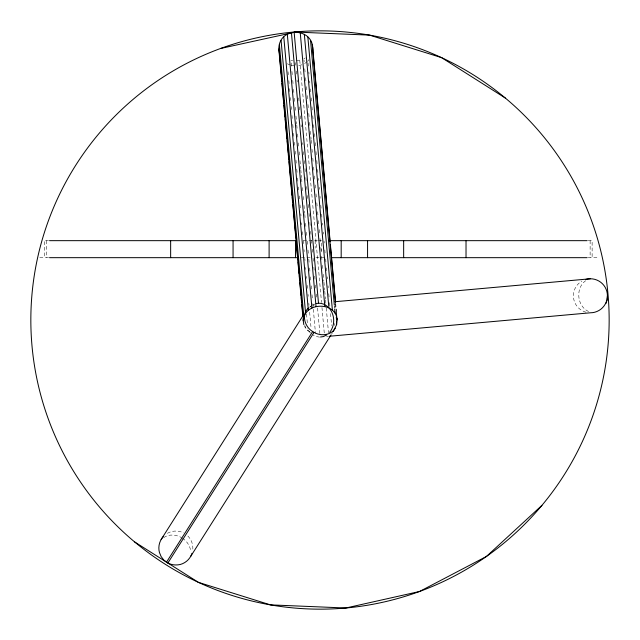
<?xml version="1.0" encoding="UTF-8"?>
<svg xmlns="http://www.w3.org/2000/svg" width="640" height="640" viewBox="0 0 640 640"><rect width="100%" height="100%" fill="white"/><g stroke="black" fill="none" stroke-linecap="round" stroke-linejoin="round"><path stroke-width="0.48" stroke-dasharray="3.2 2.4" d="M331.584 334.088L332.656 332.4M307.856 61.088L308.936 59.68M309.712 307.296L311.92 305.312M585.688 280.712C574.904 288.216 577.104 307.416 589.592 311.888M307.152 61.624L304.336 63.792L303.976 59.816M309.92 306.952L311.512 305.864M163.752 537.568C168.96 533.784 176.248 534.632 181.624 537.64M303.888 58.824L305.312 57.888M312.784 304.896L314.512 304.08M301.872 64.808L296.712 65.952M296.24 60.76L301.416 59.72M313.032 305.368L314.56 304.88M326.536 336.496L328.528 336.32M45.536 240.664L48.544 240.664M303.352 240.664L317.456 240.664M318.336 240.664L321.512 240.664L321.512 252M588.128 240.664L592.128 240.664L592.128 257.672M39.736 257.672L48.544 257.672M301.352 257.672L310.344 257.672M315.928 257.672L326.432 257.672M588.128 257.672L596.936 257.672M290.976 60.44L292.728 60.616M291.424 65.488L294.952 65.952M319.568 337.128L315.824 336.488L313.2 335.168M287.328 63.792L290.608 65.144M304.208 325.456L305.384 327.88L308.032 330.832L310.128 332.184M182.336 538.168C186.928 541.048 190.168 545.952 190.768 551.368M310.512 333.088L306.96 328.432M335.68 303.352L336.4 311.296M335.52 303.568L336.232 311.528M334.952 306.08L335.136 308.064M334.416 306.088L334.592 308.08M334.456 323.512L334.632 325.496M308.032 63.072L308.304 66.056M308.84 72.024L309.016 74.008M309.64 80.968L309.824 82.96M310.36 88.92L310.624 91.904M311.16 97.872L311.52 101.848M311.968 106.816L312.32 110.792M312.768 115.768L313.04 118.744M313.576 124.712L313.84 127.696M314.376 133.664L314.648 136.64M315.184 142.608L315.536 146.584M315.984 151.552L316.344 155.528M316.792 160.504L317.144 164.48M317.592 169.448L317.856 172.432M318.392 178.4L318.576 180.384M319.2 187.344L319.376 189.336M320 196.296L320.184 198.28M320.808 205.24L321.072 208.224M321.608 214.192L321.88 217.168M322.416 223.136L322.592 225.128M323.216 232.08L323.4 234.072M324.024 241.032L324.2 243.016M324.824 249.976L325.096 252.96M325.632 258.928L325.896 261.912M326.432 267.872L326.704 270.856M327.24 276.824L327.416 278.808M328.04 285.768L328.224 287.76M328.76 293.72L329.112 297.696M329.56 302.672L329.92 306.648M330.544 313.608L331.616 325.536M304.776 68.752L305.224 73.72M305.584 77.688L306.032 82.656M306.384 86.624L306.832 91.592M307.192 95.56L307.632 100.52M307.992 104.496L308.44 109.456M308.792 113.432L309.24 118.392M309.6 122.368L310.04 127.328M310.4 131.304L311.112 139.248M311.2 140.24L311.648 145.2M312.008 149.176L312.448 154.136M312.808 158.112L313.256 163.072M313.608 167.04L313.968 171.016M314.416 175.976L314.768 179.952M315.216 184.912L315.664 189.88M316.016 193.848L316.464 198.816M316.824 202.784L317.176 206.76M317.624 211.72L317.984 215.696M318.424 220.656L318.784 224.632M319.232 229.592L319.672 234.56M320.032 238.528L320.48 243.496M320.832 247.464L321.28 252.424M321.64 256.4L321.992 260.368M322.44 265.336L322.8 269.304M323.24 274.272L323.864 281.216M323.96 282.216L324.672 290.152M324.76 291.152L325.472 299.088M325.56 300.08L325.92 304.056M326.28 308.024L328.504 332.848M299.768 60.32L321.52 302.48M321.968 307.456L324.384 334.344M295.52 62.608L295.752 65.2M296.28 71.048L296.544 74.032M297.08 80.008L297.264 82M298.688 97.928L298.96 100.912M299.496 106.888L299.768 109.88M300.304 115.848L300.568 118.84M301.104 124.808L301.288 126.8M302.72 142.736L302.896 144.728M303.52 151.696L303.792 154.68M304.328 160.656L304.592 163.64M305.04 168.624L305.312 171.608M305.848 177.584L306.112 180.568M306.656 186.544L306.92 189.528M307.456 195.504L307.728 198.488M308.264 204.464L308.624 208.448M309.064 213.424L309.336 216.416M309.872 222.384L310.144 225.376M310.68 231.344L310.944 234.336M311.48 240.312L311.752 243.296M312.288 249.272L312.56 252.256M313.096 258.232L313.36 261.216M313.896 267.192L314.168 270.176M314.704 276.152L314.968 279.136M315.512 285.112L315.776 288.104M316.312 294.072L316.584 297.064M317.568 308.016L319.984 334.896M291.2 62.968L291.608 67.472M291.96 71.44L292.408 76.408M292.768 80.376L293.208 85.336M293.568 89.312L294.016 94.272M294.368 98.24L294.816 103.208M295.168 107.176L295.616 112.136M295.976 116.104L296.688 124.048M296.776 125.04L297.224 130M297.576 133.976L298.024 138.936M298.384 142.904L298.824 147.872M299.184 151.84L299.632 156.8M299.984 160.768L300.704 168.712M300.792 169.704L301.504 177.648M301.592 178.64L302.04 183.6M302.392 187.568L302.84 192.536M303.2 196.504L303.64 201.464M304 205.432L304.712 213.376M304.8 214.368L305.16 218.336M305.608 223.304L306.048 228.264M306.408 232.232L306.856 237.2M307.208 241.168L307.568 245.136M308.016 250.096L308.368 254.072M308.816 259.032L309.168 263M309.616 267.968L310.064 272.928M310.416 276.896L310.864 281.864M311.224 285.832L311.672 290.792M312.024 294.76L312.384 298.736M312.824 303.696L315.504 333.472M288.04 71.736L288.304 74.72M288.84 80.68L289.112 83.664M289.56 88.632L289.824 91.608M290.36 97.576L290.624 100.552M291.16 106.52L291.432 109.496M291.968 115.464L292.232 118.44M292.768 124.4L293.128 128.376M293.576 133.344L293.84 136.328M294.376 142.288L294.648 145.272M295.184 151.232L295.448 154.216M295.984 160.176L296.248 163.16M296.784 169.12L297.144 173.096M297.592 178.064L297.944 182.04M298.392 187.008L298.664 189.984M299.2 195.952L299.464 198.928M300 204.896L300.272 207.872M300.808 213.84L300.984 215.824M301.608 222.776L301.784 224.768M302.408 231.72L302.68 234.704M303.216 240.664L303.48 243.648M304.016 249.608L304.2 251.6M304.824 258.552L305 260.536M305.624 267.496L305.8 269.48M306.432 276.44L306.608 278.424M307.232 285.384L307.504 288.36M308.032 294.328L308.216 296.312M308.84 303.272L309.016 305.256M309.64 312.208L311.072 328.112M306.528 314.024L307.424 323.984M305.208 325.896L305.384 327.88M307.96 329.952L308.032 330.832M590.128 240.664L590.128 257.672M315.152 240.664L315.152 248.224M46.544 240.664L46.544 257.672M44.544 241.608L44.544 257.672M586.008 312.216A17.008 17.008 0 0 1 581.904 281.056M187.88 536.024A17.008 17.008 0 0 1 192.656 550.72M167.352 533.32A17.008 17.008 0 0 1 183.576 532.904"/><path stroke-width="0.96" d="M336.872 321.496L336.672 324.64L333.192 331.56M607.184 299.288L607.416 295.784M302.864 316.72L278.816 49.056C278.808 25.432 315.224 27.576 312.608 50.816M337.024 318.248L336.36 324.464M303.824 324.648L303.224 320.704L303.864 316.96L279.4 44.656M605.984 303.424L607.096 300.16M303.864 316.96C308.896 301.424 336.592 302.928 337.2 320.24M161.12 539.552L303.304 315.216M192.032 553.304A17.008 17.008 0 0 1 180.256 564.488C175.616 565.528 170.448 564.952 166.528 562.144L312.688 331.536C304.776 326.992 301.136 314.816 308.328 308.04M167.88 563.008L314.048 332.392C320.88 336.408 331.048 335.432 335.328 328.184M190.584 556.56L331.056 334.928M329.704 332.312C335 325.744 335.016 315.64 329.848 309M541.944 505.352L486.408 556.48L419.536 591.488L345.872 608L270.456 604.88L198.408 582.352L134.648 541.944A289.16 289.16 0 0 1 220.464 48.512L295.552 32.056M326.752 334.968L323.296 336.608L320.504 336.992M316.16 303.552C320.152 302.544 324.6 303.84 327.56 306.64M335.008 301.72L590.408 278.776M329.528 336.232L590.408 312.792A17.008 17.008 0 0 0 607.272 293.56A17.008 17.008 0 0 0 586.008 279.352M49.504 240.664L295.488 240.664L295.488 257.672M329.376 240.664L587.168 240.664M49.504 257.672L297.456 257.672M331.344 257.672L587.168 257.672M296.072 32.08L369.544 35.12L441.592 57.648L505.352 98.056M312.688 331.536L314.048 332.392M166.528 562.144L163.824 560.08L161.12 556.56L159.424 552.456A17.008 17.008 0 0 1 163.216 536.672M336.24 317.576L336.584 319.168M278.816 49.056L279.4 53.464M312.672 47.16L330.152 241.76M330.416 244.744L335.504 301.36M312.256 44.656L335.432 302.568M336.232 311.528L336.68 316.512M310.56 40.552L334.328 305.096M334.68 309.072L335.04 313.056M307.856 37.032L332.392 310.104M304.336 34.328L328.904 307.856M300.216 32.448L324.832 306.472M294.128 32L318.496 303.216M291.424 32.568L316.04 306.592M287.304 34.064L311.92 308.088M283.8 37.032L308.36 310.432M281.096 40.552L305.616 313.456M279.488 54.456L281.272 74.304M281.448 76.288L281.896 81.248M282.072 83.24L282.52 88.2M282.696 90.184L283.856 103.088M284.04 105.072L284.48 110.032M284.664 112.024L285.104 116.984M285.288 118.968L285.728 123.928M285.912 125.92L287.064 138.816M287.248 140.808L287.696 145.768M287.872 147.752L288.32 152.712M288.496 154.704L288.944 159.664M289.12 161.648L289.568 166.608M289.744 168.6L291.528 188.448M291.704 190.432L292.152 195.392M292.328 197.384L292.776 202.344M292.952 204.328L293.4 209.288M293.576 211.272L295.36 231.128M295.536 233.112L295.984 238.072M296.784 247.008L297.944 259.912M298.128 261.896L298.568 266.856M298.752 268.84L299.192 273.808M299.376 275.792L299.816 280.752M300 282.736L300.44 287.704M300.624 289.688L301.16 295.64M301.336 297.624L301.784 302.592M301.96 304.576L302.408 309.536M302.584 311.52L303.032 316.488M303.048 318.712L303.224 320.704M466.024 240.664L466.024 257.672M403.656 240.664L403.656 257.672M367.568 240.664L367.568 257.672M341.184 240.664L341.184 257.672M269.104 240.664L269.104 257.672M233.064 240.664L233.064 257.672M170.648 240.664L170.648 257.672M134.648 541.944A289.16 289.16 0 0 0 604.88 369.544A289.16 289.16 0 0 0 220.464 48.512"/></g></svg>
